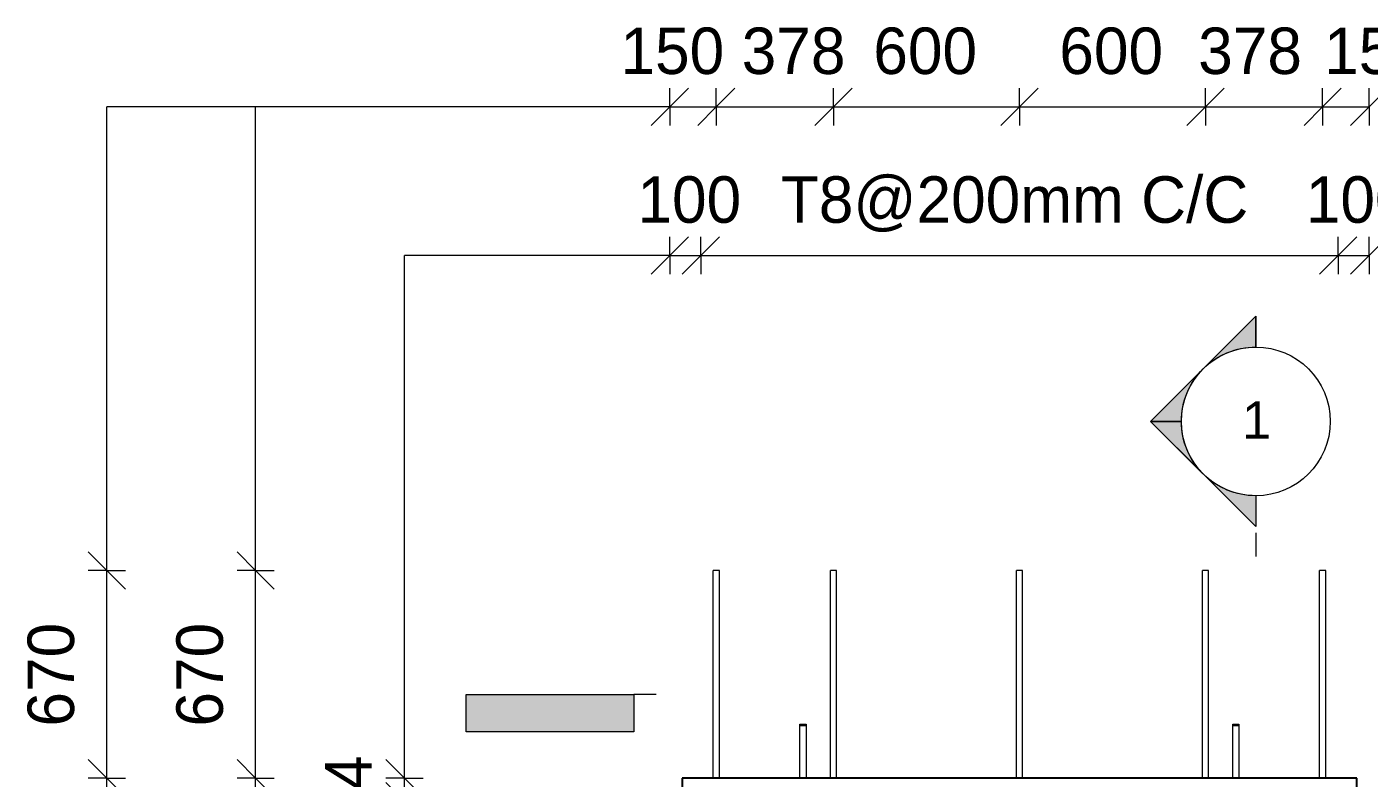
# Model space of a CAD drawing. Header units: millimetres. Extents: x -2679 to 14505, y -2685 to 13006.
# Drawn here: x 1161 to 5491, y 7700 to 10125 of the extents above; entities that cross this region are included whole.
import ezdxf

# ---------------------------------------------------------------- set-up
doc = ezdxf.new("R2010")
doc.units = ezdxf.units.MM
for name, color, linetype, lineweight in [('A-ANNO-DIMS', 211, 'Continuous', 9), ('A-ANNO-DIMS-60', 211, 'Continuous', 9), ('A-DETL-MBND', 5, 'Continuous', 18), ('A-GENM', 13, 'Continuous', 18), ('A-WALL', 113, 'Continuous', 25), ('G-ANNO-SYMB', 111, 'Continuous', 9), ('S-RBAR', 171, 'Continuous', 18)]:
    doc.layers.add(name, color=color, linetype=linetype, lineweight=lineweight)
doc.styles.add('Arial', font='arial.ttf', dxfattribs={"height": 120})
doc.styles.add('Nirmala UI Semilight', font='NirmalaS.ttf', dxfattribs={"height": 150})
doc.dimstyles.new('Arrow_Filled_-_2_5_NI_UI', dxfattribs={"dimscale": 304.8, "dimtxt": 157.104592, "dimasz": 0.393701, "dimexe": 0.19685, "dimexo": 0.0625, "dimgap": 0.19685, "dimtad": 1, "dimdec": 4, "dimzin": 0, "dimdsep": 46, "dimtxsty": 'Nirmala UI Semilight', "dimblk1": 'OBLIQUE', "dimblk2": 'OBLIQUE', "dimsah": 1, "dimcen": 0.09, "dimazin": 0, "dimtfac": 1, "dimtdec": 4, "dimtix": 1, "dimtmove": 2, "dimatfit": 3, "dimfxl": 0.19685, "dimfxlon": 1, "dimtvp": 1, "dimtolj": 1, "dimtzin": 0, "dimarcsym": 2})
doc.dimstyles.new('Arrow_Filled_-_2_5_NI_UI_1', dxfattribs={"dimscale": 304.8, "dimtxt": 157.104592, "dimasz": 0.393701, "dimexe": 0.19685, "dimexo": 0.0625, "dimgap": 0.19685, "dimtad": 1, "dimdec": 4, "dimzin": 0, "dimdsep": 46, "dimtxsty": 'Nirmala UI Semilight', "dimblk1": 'OBLIQUE', "dimblk2": 'OBLIQUE', "dimsah": 1, "dimcen": 0.09, "dimazin": 0, "dimtfac": 1, "dimtdec": 4, "dimtix": 1, "dimtmove": 0, "dimatfit": 3, "dimfxl": 0.19685, "dimfxlon": 1, "dimtvp": 1, "dimtolj": 1, "dimtzin": 0, "dimarcsym": 2})

# ---------------------------------------------------------------- blocks, each defined once
blk = doc.blocks.new('RR spread anchor face based - RR-SA-10_0-300-1726847-Elevation Front')
at = {"layer": 'A-GENM'}
for p, q in [((5050.6, 7868.8), (5050.6, 7873.8)), ((5050.6, 7873.8), (5070.6, 7873.8)), ((5050.6, 7700), (5050.6, 7868.8)), ((5070.6, 7868.8), (5050.6, 7868.8)), ((5070.6, 7873.8), (5070.6, 7868.8)), ((5070.6, 7868.8), (5070.6, 7700))]:
    blk.add_line(p, q, dxfattribs=at)
blk = doc.blocks.new('Detail View - M_Section Head - Filled SHOP DWG-1002450-Elevation Front')
at = {"layer": 'G-ANNO-SYMB'}
h = blk.add_hatch(color=256, dxfattribs=at)
edge = h.paths.add_edge_path()
edge.add_line((5608.6, -390.2), (5708, -390.2))
edge.add_arc((5948, -390.2), 240, 180, 225)
edge.add_line((5778.3, -559.9), (5608.6, -390.2))
h = blk.add_hatch(color=256, dxfattribs=at)
edge = h.paths.add_edge_path()
edge.add_line((6287.4, -390.2), (6117.7, -559.9))
edge.add_arc((5948, -390.2), 240, 315, 360)
edge.add_line((6188, -390.2), (6287.4, -390.2))
h = blk.add_hatch(color=256, dxfattribs=at)
edge = h.paths.add_edge_path()
edge.add_line((5948, -729.6), (5778.3, -559.9))
edge.add_arc((5948, -390.2), 240, 225, 270)
edge.add_line((5948, -630.2), (5948, -729.6))
h = blk.add_hatch(color=256, dxfattribs=at)
edge = h.paths.add_edge_path()
edge.add_line((5948, -729.6), (5948, -630.2))
edge.add_arc((5948, -390.2), 240, 270, 315)
edge.add_line((6117.7, -559.9), (5948, -729.6))
for p, q in [((5948, -729.6), (5608.6, -390.2)), ((5708, -390.2), (5608.6, -390.2)), ((5608.6, -390.2), (5778.3, -559.9)), ((5708, -390.2), (5608.6, -390.2)), ((5948, -729.6), (6287.4, -390.2)), ((6117.7, -559.9), (6287.4, -390.2)), ((6188, -390.2), (6287.4, -390.2)), ((6287.4, -390.2), (6188, -390.2)), ((5778.3, -559.9), (5948, -729.6)), ((5948, -729.6), (6117.7, -559.9)), ((5948, -630.2), (5948, -729.6)), ((5948, -729.6), (5948, -630.2))]:
    blk.add_line(p, q, dxfattribs=at)
for start, end in [(360, 180), (180, 360), (180, 225), (315, 0), (225, 270), (270, 315)]:
    blk.add_arc((5948, -390.2), 240, start, end, dxfattribs=at)
blk = doc.blocks.new('DIMBLOCK10-Elevation Front')
at = {"layer": 'A-ANNO-DIMS-60'}
for p, q in [((2378.7, 7700), (2318.7, 7760)), ((2378.7, 7700), (2318.7, 7700)), ((2378.7, 7626), (2318.7, 7686)), ((2378.7, 7626), (2378.7, 7700)), ((2378.7, 7700), (2438.7, 7640)), ((2378.7, 7700), (2438.7, 7700)), ((2378.7, 7626), (2318.7, 7626)), ((2378.7, 7626), (2438.7, 7566)), ((2378.7, 7626), (2438.7, 7626))]:
    blk.add_line(p, q, dxfattribs=at)
at = {"layer": 'A-ANNO-DIMS-60', "color": 0, "insert": (2123, 7550.2), "char_height": 150, "width": 270.791, "attachment_point": 1, "rotation": 90, "line_spacing_factor": 1.142579, "style": 'Nirmala UI Semilight'}
blk.add_mtext('74', dxfattribs=at)
blk = doc.blocks.new('_Oblique')
at = {"color": 0, "linetype": 'ByBlock', "lineweight": -2}
blk.add_line((-0.5, -0.5), (0.5, 0.5), dxfattribs=at)
blk = doc.blocks.new('DIMBLOCK11-Elevation Front')
at = {"layer": 'A-ANNO-DIMS-60'}
for p, q in [((1898.7, 7700), (1838.7, 7760)), ((1898.7, 7700), (1838.7, 7700)), ((1898.7, 6700), (1898.7, 7700)), ((1898.7, 7700), (1958.7, 7640)), ((1898.7, 7700), (1958.7, 7700)), ((1898.7, 6700), (1838.7, 6760)), ((1898.7, 6700), (1838.7, 6700)), ((1898.7, 6700), (1958.7, 6640)), ((1898.7, 6700), (1958.7, 6700))]:
    blk.add_line(p, q, dxfattribs=at)
at = {"layer": 'A-ANNO-DIMS-60', "color": 0, "insert": (1643, 6988.6), "char_height": 150, "width": 507.305, "attachment_point": 1, "rotation": 90, "line_spacing_factor": 1.142579, "style": 'Nirmala UI Semilight'}
blk.add_mtext('1000', dxfattribs=at)
blk = doc.blocks.new('DIMBLOCK12-Elevation Front')
at = {"layer": 'A-ANNO-DIMS-60'}
for p, q in [((1898.7, 8370), (1838.7, 8430)), ((1898.7, 8370), (1838.7, 8370)), ((1898.7, 7700), (1898.7, 8370)), ((1898.7, 8370), (1958.7, 8310)), ((1898.7, 8370), (1958.7, 8370)), ((1898.7, 7700), (1838.7, 7760)), ((1898.7, 7700), (1838.7, 7700)), ((1898.7, 7700), (1958.7, 7640)), ((1898.7, 7700), (1958.7, 7700))]:
    blk.add_line(p, q, dxfattribs=at)
at = {"layer": 'A-ANNO-DIMS-60', "color": 0, "insert": (1643, 7866.5), "char_height": 150, "width": 404.473, "attachment_point": 1, "rotation": 90, "line_spacing_factor": 1.142579, "style": 'Nirmala UI Semilight'}
blk.add_mtext('670', dxfattribs=at)
blk = doc.blocks.new('DIMBLOCK14-Elevation Front')
at = {"layer": 'A-ANNO-DIMS-60'}
for p, q in [((1418.7, 7700), (1358.7, 7760)), ((1418.7, 7700), (1358.7, 7700)), ((1418.7, -1365), (1418.7, 7700)), ((1418.7, 7700), (1478.7, 7640)), ((1418.7, 7700), (1478.7, 7700)), ((1418.7, -1365), (1358.7, -1305)), ((1418.7, -1365), (1358.7, -1365)), ((1418.7, -1365), (1478.7, -1425)), ((1418.7, -1365), (1478.7, -1365))]:
    blk.add_line(p, q, dxfattribs=at)
at = {"layer": 'A-ANNO-DIMS-60', "color": 0, "insert": (1163, 2939), "char_height": 150, "width": 548.438, "attachment_point": 1, "rotation": 90, "line_spacing_factor": 1.142579, "style": 'Nirmala UI Semilight'}
blk.add_mtext('9065', dxfattribs=at)
blk = doc.blocks.new('DIMBLOCK15-Elevation Front')
at = {"layer": 'A-ANNO-DIMS-60'}
for p, q in [((1418.7, 8370), (1358.7, 8430)), ((1418.7, 8370), (1358.7, 8370)), ((1418.7, 7700), (1418.7, 8370)), ((1418.7, 8370), (1478.7, 8310)), ((1418.7, 8370), (1478.7, 8370)), ((1418.7, 7700), (1358.7, 7760)), ((1418.7, 7700), (1358.7, 7700)), ((1418.7, 7700), (1478.7, 7640)), ((1418.7, 7700), (1478.7, 7700))]:
    blk.add_line(p, q, dxfattribs=at)
at = {"layer": 'A-ANNO-DIMS-60', "color": 0, "insert": (1163, 7866.5), "char_height": 150, "width": 404.473, "attachment_point": 1, "rotation": 90, "line_spacing_factor": 1.142579, "style": 'Nirmala UI Semilight'}
blk.add_mtext('670', dxfattribs=at)
blk = doc.blocks.new('DIMBLOCK36-Elevation Front')
at = {"layer": 'A-ANNO-DIMS-60'}
for p, q in [((3234.6, 9386.6), (3294.6, 9446.6)), ((3234.6, 9386.6), (3234.6, 9446.6)), ((3334.6, 9386.6), (3394.6, 9446.6)), ((3334.6, 9386.6), (3334.6, 9446.6)), ((3234.6, 9386.6), (3174.6, 9326.6)), ((3234.6, 9386.6), (3334.6, 9386.6)), ((3234.6, 9386.6), (3234.6, 9326.6)), ((3334.6, 9386.6), (3274.6, 9326.6)), ((3334.6, 9386.6), (3334.6, 9326.6))]:
    blk.add_line(p, q, dxfattribs=at)
at = {"layer": 'A-ANNO-DIMS-60', "color": 0, "insert": (3130.3, 9642.3), "char_height": 150, "width": 370.196, "attachment_point": 1, "line_spacing_factor": 1.142579, "style": 'Nirmala UI Semilight'}
blk.add_mtext('100', dxfattribs=at)
blk = doc.blocks.new('DIMBLOCK37-Elevation Front')
at = {"layer": 'A-ANNO-DIMS-60'}
for p, q in [((3334.6, 9386.6), (3394.6, 9446.6)), ((3334.6, 9386.6), (3334.6, 9446.6)), ((5390.6, 9386.6), (5450.6, 9446.6)), ((5390.6, 9386.6), (5390.6, 9446.6)), ((3334.6, 9386.6), (3274.6, 9326.6)), ((3334.6, 9386.6), (5390.6, 9386.6)), ((3334.6, 9386.6), (3334.6, 9326.6)), ((5390.6, 9386.6), (5330.6, 9326.6)), ((5390.6, 9386.6), (5390.6, 9326.6))]:
    blk.add_line(p, q, dxfattribs=at)
at = {"layer": 'A-ANNO-DIMS-60', "color": 0, "insert": (3592.8, 9642.3), "char_height": 150, "width": 1847.55, "attachment_point": 1, "line_spacing_factor": 1.142579, "style": 'Nirmala UI Semilight'}
blk.add_mtext('T8@200mm C/C', dxfattribs=at)
blk = doc.blocks.new('DIMBLOCK38-Elevation Front')
at = {"layer": 'A-ANNO-DIMS-60'}
for p, q in [((5390.6, 9386.6), (5450.6, 9446.6)), ((5390.6, 9386.6), (5390.6, 9446.6)), ((5490.6, 9386.6), (5550.6, 9446.6)), ((5490.6, 9386.6), (5490.6, 9446.6)), ((5390.6, 9386.6), (5330.6, 9326.6)), ((5390.6, 9386.6), (5490.6, 9386.6)), ((5390.6, 9386.6), (5390.6, 9326.6)), ((5490.6, 9386.6), (5430.6, 9326.6)), ((5490.6, 9386.6), (5490.6, 9326.6))]:
    blk.add_line(p, q, dxfattribs=at)
at = {"layer": 'A-ANNO-DIMS-60', "color": 0, "insert": (5286.3, 9642.3), "char_height": 150, "width": 370.196, "attachment_point": 1, "line_spacing_factor": 1.142579, "style": 'Nirmala UI Semilight'}
blk.add_mtext('100', dxfattribs=at)
blk = doc.blocks.new('DIMBLOCK39-Elevation Front')
at = {"layer": 'A-ANNO-DIMS-60'}
for p, q in [((3234.6, 9866.6), (3294.6, 9926.6)), ((3234.6, 9866.6), (3234.6, 9926.6)), ((3384.6, 9866.6), (3444.6, 9926.6)), ((3384.6, 9866.6), (3384.6, 9926.6)), ((3234.6, 9866.6), (3174.6, 9806.6)), ((3234.6, 9866.6), (3384.6, 9866.6)), ((3234.6, 9866.6), (3234.6, 9806.6)), ((3384.6, 9866.6), (3324.6, 9806.6)), ((3384.6, 9866.6), (3384.6, 9806.6))]:
    blk.add_line(p, q, dxfattribs=at)
at = {"layer": 'A-ANNO-DIMS-60', "color": 0, "insert": (3075.5, 10122.3), "char_height": 150, "width": 370.196, "attachment_point": 1, "line_spacing_factor": 1.142579, "style": 'Nirmala UI Semilight'}
blk.add_mtext('150', dxfattribs=at)
blk = doc.blocks.new('DIMBLOCK40-Elevation Front')
at = {"layer": 'A-ANNO-DIMS-60'}
for p, q in [((3384.6, 9866.6), (3444.6, 9926.6)), ((3384.6, 9866.6), (3384.6, 9926.6)), ((3762.6, 9866.6), (3822.6, 9926.6)), ((3762.6, 9866.6), (3762.6, 9926.6)), ((3384.6, 9866.6), (3324.6, 9806.6)), ((3384.6, 9866.6), (3762.6, 9866.6)), ((3384.6, 9866.6), (3384.6, 9806.6)), ((3762.6, 9866.6), (3702.6, 9806.6)), ((3762.6, 9866.6), (3762.6, 9806.6))]:
    blk.add_line(p, q, dxfattribs=at)
at = {"layer": 'A-ANNO-DIMS-60', "color": 0, "insert": (3466.7, 10122.3), "char_height": 150, "width": 404.473, "attachment_point": 1, "line_spacing_factor": 1.142579, "style": 'Nirmala UI Semilight'}
blk.add_mtext('378', dxfattribs=at)
blk = doc.blocks.new('DIMBLOCK41-Elevation Front')
at = {"layer": 'A-ANNO-DIMS-60'}
for p, q in [((3762.6, 9866.6), (3822.6, 9926.6)), ((3762.6, 9866.6), (3762.6, 9926.6)), ((4362.6, 9866.6), (4422.6, 9926.6)), ((4362.6, 9866.6), (4362.6, 9926.6)), ((3762.6, 9866.6), (3702.6, 9806.6)), ((3762.6, 9866.6), (4362.6, 9866.6)), ((3762.6, 9866.6), (3762.6, 9806.6)), ((4362.6, 9866.6), (4302.6, 9806.6)), ((4362.6, 9866.6), (4362.6, 9806.6))]:
    blk.add_line(p, q, dxfattribs=at)
at = {"layer": 'A-ANNO-DIMS-60', "color": 0, "insert": (3891.2, 10122.3), "char_height": 150, "width": 411.328, "attachment_point": 1, "line_spacing_factor": 1.142579, "style": 'Nirmala UI Semilight'}
blk.add_mtext('600', dxfattribs=at)
blk = doc.blocks.new('DIMBLOCK42-Elevation Front')
at = {"layer": 'A-ANNO-DIMS-60'}
for p, q in [((4362.6, 9866.6), (4422.6, 9926.6)), ((4362.6, 9866.6), (4362.6, 9926.6)), ((4962.6, 9866.6), (5022.6, 9926.6)), ((4962.6, 9866.6), (4962.6, 9926.6)), ((4362.6, 9866.6), (4302.6, 9806.6)), ((4362.6, 9866.6), (4962.6, 9866.6)), ((4362.6, 9866.6), (4362.6, 9806.6)), ((4962.6, 9866.6), (4902.6, 9806.6)), ((4962.6, 9866.6), (4962.6, 9806.6))]:
    blk.add_line(p, q, dxfattribs=at)
at = {"layer": 'A-ANNO-DIMS-60', "color": 0, "insert": (4491.2, 10122.3), "char_height": 150, "width": 411.328, "attachment_point": 1, "line_spacing_factor": 1.142579, "style": 'Nirmala UI Semilight'}
blk.add_mtext('600', dxfattribs=at)
blk = doc.blocks.new('DIMBLOCK43-Elevation Front')
at = {"layer": 'A-ANNO-DIMS-60'}
for p, q in [((4962.6, 9866.6), (5022.6, 9926.6)), ((4962.6, 9866.6), (4962.6, 9926.6)), ((5340.6, 9866.6), (5400.6, 9926.6)), ((5340.6, 9866.6), (5340.6, 9926.6)), ((4962.6, 9866.6), (4902.6, 9806.6)), ((4962.6, 9866.6), (5340.6, 9866.6)), ((4962.6, 9866.6), (4962.6, 9806.6)), ((5340.6, 9866.6), (5280.6, 9806.6)), ((5340.6, 9866.6), (5340.6, 9806.6))]:
    blk.add_line(p, q, dxfattribs=at)
at = {"layer": 'A-ANNO-DIMS-60', "color": 0, "insert": (4939.1, 10122.3), "char_height": 150, "width": 404.473, "attachment_point": 1, "line_spacing_factor": 1.142579, "style": 'Nirmala UI Semilight'}
blk.add_mtext('378', dxfattribs=at)
blk = doc.blocks.new('DIMBLOCK44-Elevation Front')
at = {"layer": 'A-ANNO-DIMS-60'}
for p, q in [((5340.6, 9866.6), (5400.6, 9926.6)), ((5340.6, 9866.6), (5340.6, 9926.6)), ((5490.6, 9866.6), (5550.6, 9926.6)), ((5490.6, 9866.6), (5490.6, 9926.6)), ((5340.6, 9866.6), (5280.6, 9806.6)), ((5340.6, 9866.6), (5490.6, 9866.6)), ((5340.6, 9866.6), (5340.6, 9806.6)), ((5490.6, 9866.6), (5430.6, 9806.6)), ((5490.6, 9866.6), (5490.6, 9806.6))]:
    blk.add_line(p, q, dxfattribs=at)
at = {"layer": 'A-ANNO-DIMS-60', "color": 0, "insert": (5345.4, 10122.3), "char_height": 150, "width": 370.196, "attachment_point": 1, "line_spacing_factor": 1.142579, "style": 'Nirmala UI Semilight'}
blk.add_mtext('150', dxfattribs=at)
blk = doc.blocks.new('Detail View - M_Section Tail - Filled Horizontal-14034-Elevation Front')
at = {"layer": 'G-ANNO-SYMB'}
blk.add_hatch(color=256, dxfattribs=at).paths.add_polyline_path([(3118.2, -510.2), (3118.2, -390.2), (2578.2, -390.2), (2578.2, -510.2)])
for p, q in [((2578.2, -510.2), (2578.2, -390.2)), ((2578.2, -390.2), (3118.2, -390.2)), ((3118.2, -390.2), (3118.2, -510.2)), ((3118.2, -510.2), (2578.2, -510.2))]:
    blk.add_line(p, q, dxfattribs=at)

msp = doc.modelspace()

# ---------------------------------------------------------------- linework, layer by layer
at = {"layer": 'A-DETL-MBND'}
for p, q in [((1418.67189, 8370), (1418.67189, 9866.64436)), ((3234.56745, 9866.64436), (1418.67189, 9866.64436)), ((1898.67189, 8370), (1898.67189, 9866.64436)), ((2378.67189, 7700), (2378.67189, 9386.64436)), ((3234.56745, 9386.64436), (2378.67189, 9386.64436))]:
    msp.add_line(p, q, dxfattribs=at)
at = {"layer": 'A-WALL'}
for p, q in [((5450.56745, 7700), (3274.5695, 7700)), ((3274.5695, 7700), (3274.5695, 7310)), ((5450.56745, 7310), (5450.56745, 7700))]:
    msp.add_line(p, q, dxfattribs=at)
at = {"layer": 'G-ANNO-SYMB'}
for p, q in [((5124.96345, 8491.32746), (5124.96345, 8415.27897)), ((3190.55258, 7969.81652), (3118.17015, 7969.81652))]:
    msp.add_line(p, q, dxfattribs=at)
at = {"layer": 'S-RBAR'}
for p, q in [((3394.56745, 8370), (3374.56745, 8370)), ((3374.56745, 7700), (3374.56745, 8370)), ((3394.56745, 7700), (3394.56745, 8370)), ((3772.56745, 8370), (3752.56745, 8370)), ((3752.56745, 7700), (3752.56745, 8370)), ((3772.56745, 7700), (3772.56745, 8370)), ((4372.56745, 8370), (4352.56745, 8370)), ((4352.56745, 7700), (4352.56745, 8370)), ((4372.56745, 7700), (4372.56745, 8370)), ((4972.56745, 8370), (4952.56745, 8370)), ((4952.56745, 7700), (4952.56745, 8370)), ((4972.56745, 7700), (4972.56745, 8370)), ((5350.56745, 8370), (5330.56745, 8370)), ((5330.56745, 7700), (5330.56745, 8370)), ((5350.56745, 7700), (5350.56745, 8370))]:
    msp.add_line(p, q, dxfattribs=at)

# ---------------------------------------------------------------- block references
at = {"layer": 'A-GENM'}
for p in [(-1396, 0), (0, 0)]:
    msp.add_blockref('RR spread anchor face based - RR-SA-10_0-300-1726847-Elevation Front', p, dxfattribs=at)
at = {"layer": 'G-ANNO-SYMB', "extrusion": (0, 0, -1), "rotation": 90.00000000000038}
msp.add_blockref('Detail View - M_Section Head - Filled SHOP DWG-1002450-Elevation Front', (-5515.14693, 2903.35443), dxfattribs=at)
at = {"layer": 'G-ANNO-SYMB'}
msp.add_blockref('Detail View - M_Section Tail - Filled Horizontal-14034-Elevation Front', (0, 8360), dxfattribs=at)

# ---------------------------------------------------------------- texts
at = {"layer": 'G-ANNO-SYMB', "insert": (5080.93369, 8915.92808), "char_height": 120, "width": 115.443, "attachment_point": 1, "style": 'Arial'}
msp.add_mtext('1', dxfattribs=at)

# ---------------------------------------------------------------- dimensions: what is measured, and where the dimension line sits
at = {"layer": 'A-ANNO-DIMS'}
for base, p1, p2, override, picture, middle in [((3384.56745, 9866.64436), (3234.56745, 9806.64436), (3384.56745, 9806.64436), {"dimpost": '<>', "dimfxl": 150}, 'DIMBLOCK39-Elevation Front', (3260.62374, 10022.34752)), ((3762.56745, 9866.64436), (3384.56745, 9806.64436), (3762.56745, 9806.64436), {"dimpost": '<>', "dimfxl": 378}, 'DIMBLOCK40-Elevation Front', (3668.98142, 10022.34752)), ((5340.56745, 9866.64436), (4962.56745, 9806.64436), (5340.56745, 9806.64436), {"dimpost": '<>', "dimfxl": 378}, 'DIMBLOCK43-Elevation Front', (5141.32154, 10022.34752)), ((5490.56745, 9866.64436), (5340.56745, 9806.64436), (5490.56745, 9806.64436), {"dimpost": '<>', "dimfxl": 150}, 'DIMBLOCK44-Elevation Front', (5530.46056, 10022.34752))]:
    dim = msp.add_linear_dim(base=base, p1=p1, p2=p2, dimstyle='Arrow_Filled_-_2_5_NI_UI', override=override, dxfattribs=at)
    dim.commit()
    dim.dimension.update_dxf_attribs({"geometry": picture, "text_midpoint": middle, "dimtype": 160})
for base, p1, p2, override, picture, middle in [((4362.56745, 9866.64436), (3762.56745, 9806.64436), (4362.56745, 9806.64436), {"dimpost": '<>', "dimfxl": 600}, 'DIMBLOCK41-Elevation Front', (4062.56745, 10004.20713)), ((4962.56745, 9866.64436), (4362.56745, 9806.64436), (4962.56745, 9806.64436), {"dimpost": '<>', "dimfxl": 600}, 'DIMBLOCK42-Elevation Front', (4662.56745, 10004.20713)), ((3334.56745, 9386.64436), (3234.56745, 9326.64436), (3334.56745, 9326.64436), {"dimpost": '<>', "dimfxl": 100}, 'DIMBLOCK36-Elevation Front', (3284.56745, 9524.57324)), ((5490.56745, 9386.64436), (5390.56745, 9326.64436), (5490.56745, 9326.64436), {"dimpost": '<>', "dimfxl": 100}, 'DIMBLOCK38-Elevation Front', (5440.56745, 9524.57324))]:
    dim = msp.add_linear_dim(base=base, p1=p1, p2=p2, dimstyle='Arrow_Filled_-_2_5_NI_UI_1', override=override, dxfattribs=at)
    dim.commit()
    dim.dimension.update_dxf_attribs({"geometry": picture, "text_midpoint": middle})
dim = msp.add_linear_dim(base=(5390.56745, 9386.64436), p1=(3334.56745, 9326.64436), p2=(5390.56745, 9326.64436), text='T8@200mm C/C', dimstyle='Arrow_Filled_-_2_5_NI_UI_1', override={"dimpost": '<>', "dimfxl": 2056}, dxfattribs=at)
dim.commit()
dim.dimension.update_dxf_attribs({"geometry": 'DIMBLOCK37-Elevation Front', "text_midpoint": (4362.56745, 9535.34729)})
for base, p1, p2, override, picture, middle in [((1418.67189, 8370), (1478.67189, 7700), (1478.67189, 8370), {"dimpost": '<>', "dimfxl": 670}, 'DIMBLOCK15-Elevation Front', (1281.10913, 8035)), ((1898.67189, 8370), (1958.67189, 7700), (1958.67189, 8370), {"dimpost": '<>', "dimfxl": 670}, 'DIMBLOCK12-Elevation Front', (1761.10913, 8035)), ((2378.67189, 7700), (2438.67189, 7626), (2438.67189, 7700), {"dimpost": '<>', "dimfxl": 74}, 'DIMBLOCK10-Elevation Front', (2243.67189, 7663)), ((1418.67189, 7700), (1478.67189, -1365), (1478.67189, 7700), {"dimpost": '<>', "dimfxl": 9065}, 'DIMBLOCK14-Elevation Front', (1281.10913, 3167.5)), ((1898.67189, 7700), (1958.67189, 6700), (1958.67189, 7700), {"dimpost": '<>', "dimfxl": 1000}, 'DIMBLOCK11-Elevation Front', (1760.74302, 7200))]:
    dim = msp.add_linear_dim(base=base, p1=p1, p2=p2, angle=90, dimstyle='Arrow_Filled_-_2_5_NI_UI_1', override=override, dxfattribs=at)
    dim.commit()
    dim.dimension.update_dxf_attribs({"geometry": picture, "text_midpoint": middle})

doc.saveas('drawing.dxf')
